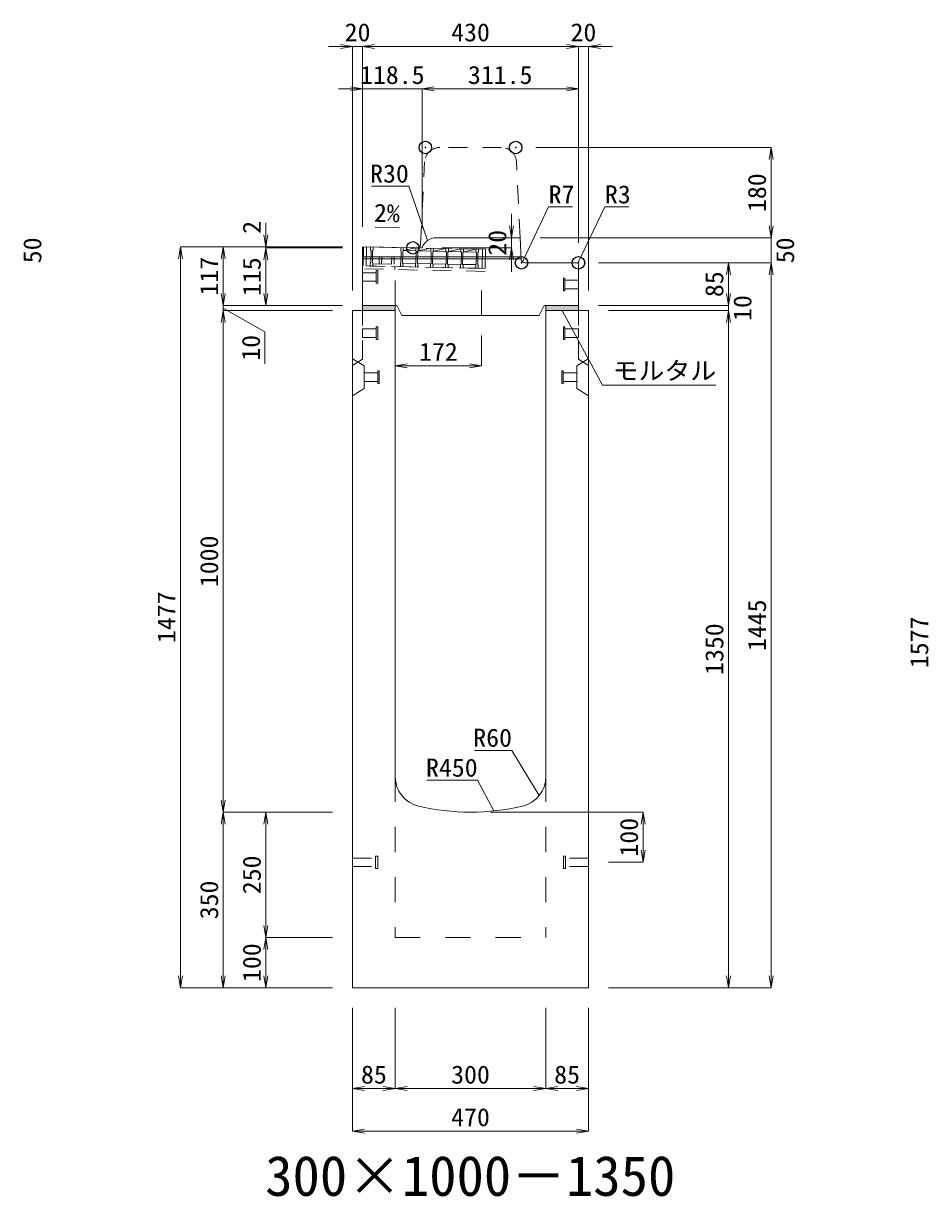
# Model space of a CAD drawing. Units: millimetres at full size. Extents: x -1809 to 57027, y -20349 to 17321.
# Drawn here: x 21009 to 22813, y -15412 to -13074 of the extents above; entities that cross this region are included whole.
import ezdxf
from ezdxf.enums import TextEntityAlignment as Align

# ---------------------------------------------------------------- set-up
doc = ezdxf.new("R2010")
doc.units = ezdxf.units.MM
doc.header["$LTSCALE"] = 50
doc.header["$PDMODE"] = 32
doc.header["$PDSIZE"] = 25
doc.linetypes.add('USER1', pattern=[2, 1, -1])
doc.linetypes.add('USER2', pattern=[1.35, 0.75, -0.6])
for name, color, linetype, lineweight in [('インサート', 3, 'USER2', 9), ('グレーチング', 7, 'USER2', 9), ('モルタル', 7, 'Continuous', 9), ('受枠', 3, 'USER2', 9), ('寸法線', 7, 'Continuous', 13), ('引出線', 4, 'Continuous', 13), ('本体', 2, 'Continuous', 13), ('目地', 132, 'Continuous', 9)]:
    doc.layers.add(name, color=color, linetype=linetype, lineweight=lineweight)
doc.layers.add('作業エリア', color=11, linetype='Continuous')
doc.layers.add('文字', color=7, linetype='Continuous')
doc.styles.add('ＭＳ 明朝', font='')
doc.styles.get('ＭＳ 明朝').set_extended_font_data('MS Mincho')

# ---------------------------------------------------------------- blocks, each defined once
blk = doc.blocks.new('open_arrow')
at = {"color": 0, "linetype": 'Continuous', "lineweight": -2}
blk.add_lwpolyline([(7.5, 1.25), (0, 0), (7.5, -1.25)], dxfattribs=at)

msp = doc.modelspace()

# ---------------------------------------------------------------- hatches: boundary and pattern name
at = {"layer": 'モルタル'}
for points in [[(21750, -13646.05), (21750, -13636.05), (21685, -13636.05), (21685, -13646.05)], [(22115, -13646.05), (22115, -13636.05), (22050, -13636.05), (22050, -13646.05)]]:
    msp.add_hatch(color=256, dxfattribs=at).paths.add_polyline_path(points)

# ---------------------------------------------------------------- linework, layer by layer
at = {"layer": 'インサート'}
for p, q in [((21685, -13570.55), (21712, -13570.55)), ((21685, -13570.55), (21685, -13587.55)), ((21715, -13566.55), (21712, -13566.55)), ((21712, -13566.55), (21712, -13591.55)), ((21715, -13591.55), (21715, -13566.55)), ((22085, -13581.55), (22088, -13581.55)), ((22085, -13606.55), (22085, -13581.55)), ((22088, -13581.55), (22088, -13606.55)), ((22115, -13585.55), (22088, -13585.55)), ((22115, -13585.55), (22115, -13602.55)), ((21685, -13587.55), (21712, -13587.55)), ((21712, -13591.55), (21715, -13591.55)), ((22088, -13606.55), (22085, -13606.55)), ((22115, -13602.55), (22088, -13602.55)), ((21715, -13678.55), (21712, -13678.55)), ((21712, -13678.55), (21712, -13703.55)), ((21715, -13703.55), (21715, -13678.55)), ((22085, -13678.55), (22088, -13678.55)), ((22085, -13703.55), (22085, -13678.55)), ((22088, -13678.55), (22088, -13703.55)), ((21685, -13682.55), (21712, -13682.55)), ((21685, -13682.55), (21685, -13699.55)), ((21685, -13699.55), (21712, -13699.55)), ((21712, -13703.55), (21715, -13703.55)), ((22088, -13703.55), (22085, -13703.55)), ((22115, -13682.55), (22088, -13682.55)), ((22115, -13699.55), (22088, -13699.55)), ((22115, -13682.55), (22115, -13699.55)), ((21688.2, -13770.55), (21715.2, -13770.55)), ((21688.2, -13770.55), (21688.2, -13787.55)), ((21718.2, -13766.55), (21715.2, -13766.55)), ((21715.2, -13766.55), (21715.2, -13791.55)), ((21718.2, -13791.55), (21718.2, -13766.55)), ((22081.8, -13766.55), (22084.8, -13766.55)), ((22081.8, -13791.55), (22081.8, -13766.55)), ((22084.8, -13766.55), (22084.8, -13791.55)), ((22111.8, -13770.55), (22084.8, -13770.55)), ((22111.8, -13770.55), (22111.8, -13787.55)), ((21688.2, -13787.55), (21715.2, -13787.55)), ((21715.2, -13791.55), (21718.2, -13791.55)), ((22084.8, -13791.55), (22081.8, -13791.55)), ((22111.8, -13787.55), (22084.8, -13787.55)), ((21665, -14737.55), (21711, -14737.55)), ((21665, -14754.55), (21665, -14737.55)), ((21665, -14754.55), (21711, -14754.55)), ((21711, -14758.55), (21711, -14733.55)), ((21711, -14733.55), (21715, -14733.55)), ((21715, -14758.55), (21715, -14733.55)), ((22085, -14733.55), (22089, -14733.55)), ((22085, -14733.55), (22085, -14758.55)), ((22089, -14733.55), (22089, -14758.55)), ((22135, -14737.55), (22089, -14737.55)), ((22135, -14754.55), (22089, -14754.55)), ((22135, -14737.55), (22135, -14754.55)), ((21715, -14758.55), (21711, -14758.55)), ((22089, -14758.55), (22085, -14758.55))]:
    msp.add_line(p, q, dxfattribs=at)
at = {"layer": 'グレーチング'}
for p, q in [((21701, -13519.37), (21700.88, -13525.37)), ((21700.88, -13525.37), (21701.86, -13526.39)), ((21915.95, -13523.67), (21701, -13519.37)), ((21701.86, -13526.39), (21701.38, -13550.39)), ((21704.86, -13526.45), (21704.38, -13550.45)), ((21705.88, -13525.47), (21704.86, -13526.45)), ((21706, -13519.47), (21705.88, -13525.47)), ((21718.12, -13538.22), (21717.82, -13553.22)), ((21718.12, -13538.22), (21748.12, -13538.82)), ((21723.12, -13538.32), (21722.82, -13553.32)), ((21743.12, -13538.72), (21742.82, -13553.72)), ((21748.12, -13538.82), (21747.82, -13553.82)), ((21760.98, -13520.57), (21760.86, -13526.57)), ((21760.86, -13526.57), (21761.84, -13527.59)), ((21761.84, -13527.59), (21761.36, -13551.59)), ((21764.84, -13527.65), (21764.36, -13551.65)), ((21765.86, -13526.67), (21764.84, -13527.65)), ((21765.98, -13520.67), (21765.86, -13526.67)), ((21765.86, -13526.67), (21790.98, -13521.17)), ((21765.86, -13526.67), (21790.86, -13527.17)), ((21790.98, -13521.17), (21790.86, -13527.17)), ((21790.86, -13527.17), (21791.84, -13528.19)), ((21791.84, -13528.19), (21791.36, -13552.19)), ((21794.84, -13528.25), (21794.36, -13552.25)), ((21795.86, -13527.27), (21794.84, -13528.25)), ((21795.98, -13521.27), (21795.86, -13527.27)), ((21795.86, -13527.27), (21820.97, -13521.77)), ((21795.86, -13527.27), (21820.85, -13527.77)), ((21820.97, -13521.77), (21820.85, -13527.77)), ((21820.85, -13527.77), (21821.83, -13528.79)), ((21821.83, -13528.79), (21821.35, -13552.79)), ((21824.83, -13528.85), (21824.35, -13552.85)), ((21825.85, -13527.87), (21824.83, -13528.85)), ((21825.97, -13521.87), (21825.85, -13527.87)), ((21825.85, -13527.87), (21850.97, -13522.37)), ((21825.85, -13527.87), (21850.85, -13528.37)), ((21850.97, -13522.37), (21850.85, -13528.37)), ((21850.85, -13528.37), (21851.83, -13529.39)), ((21851.83, -13529.39), (21851.35, -13553.39)), ((21854.83, -13529.45), (21854.35, -13553.45)), ((21855.85, -13528.47), (21854.83, -13529.45)), ((21855.97, -13522.47), (21855.85, -13528.47)), ((21855.85, -13528.47), (21880.96, -13522.97)), ((21855.85, -13528.47), (21880.84, -13528.97)), ((21880.96, -13522.97), (21880.84, -13528.97)), ((21880.84, -13528.97), (21881.82, -13529.99)), ((21881.82, -13529.99), (21881.34, -13553.99)), ((21884.82, -13530.05), (21884.34, -13554.05)), ((21885.84, -13529.07), (21884.82, -13530.05)), ((21885.96, -13523.07), (21885.84, -13529.07)), ((21885.84, -13529.07), (21910.95, -13523.57)), ((21885.84, -13529.07), (21910.83, -13529.57)), ((21910.95, -13523.57), (21910.83, -13529.57)), ((21910.83, -13529.57), (21911.81, -13530.59)), ((21911.81, -13530.59), (21911.33, -13554.59)), ((21914.81, -13530.65), (21914.33, -13554.65)), ((21915.83, -13529.67), (21914.81, -13530.65)), ((21915.95, -13523.67), (21915.83, -13529.67)), ((21700.24, -13557.37), (21700.36, -13551.37)), ((21915.19, -13561.67), (21700.24, -13557.37)), ((21700.36, -13551.37), (21701.38, -13550.39)), ((21705.36, -13551.47), (21704.38, -13550.45)), ((21705.24, -13557.47), (21705.36, -13551.47)), ((21705.33, -13552.97), (21760.31, -13554.07)), ((21760.22, -13558.57), (21760.34, -13552.57)), ((21760.34, -13552.57), (21761.36, -13551.59)), ((21764.36, -13551.65), (21791.36, -13552.19)), ((21765.34, -13552.67), (21764.36, -13551.65)), ((21765.22, -13558.67), (21765.34, -13552.67)), ((21790.22, -13559.17), (21790.34, -13553.17)), ((21790.34, -13553.17), (21791.36, -13552.19)), ((21795.34, -13553.27), (21794.36, -13552.25)), ((21794.36, -13552.25), (21821.35, -13552.79)), ((21795.22, -13559.27), (21795.34, -13553.27)), ((21820.21, -13559.77), (21820.33, -13553.77)), ((21820.33, -13553.77), (21821.35, -13552.79)), ((21825.33, -13553.87), (21824.35, -13552.85)), ((21824.35, -13552.85), (21851.35, -13553.39)), ((21825.21, -13559.87), (21825.33, -13553.87)), ((21850.21, -13560.37), (21850.33, -13554.37)), ((21850.33, -13554.37), (21851.35, -13553.39)), ((21855.33, -13554.47), (21854.35, -13553.45)), ((21854.35, -13553.45), (21881.34, -13553.99)), ((21855.21, -13560.47), (21855.33, -13554.47)), ((21880.2, -13560.97), (21880.32, -13554.97)), ((21880.32, -13554.97), (21881.34, -13553.99)), ((21885.32, -13555.07), (21884.34, -13554.05)), ((21884.34, -13554.05), (21911.33, -13554.59)), ((21885.2, -13561.07), (21885.32, -13555.07)), ((21910.19, -13561.57), (21910.31, -13555.57)), ((21910.31, -13555.57), (21911.33, -13554.59)), ((21915.31, -13555.67), (21914.33, -13554.65)), ((21915.19, -13561.67), (21915.31, -13555.67))]:
    msp.add_line(p, q, dxfattribs=at)
at = {"layer": 'モルタル'}
for points in [[(21685, -13636.05), (21750, -13636.05), (21750, -13646.05), (21685, -13646.05)], [(22050, -13636.05), (22115, -13636.05), (22115, -13646.05), (22050, -13646.05)]]:
    msp.add_lwpolyline(points, close=True, dxfattribs=at)
at = {"layer": '作業エリア'}
for p in [(21810, -13321.05), (21990, -13321.05), (21785, -13521.05), (22001.5, -13551.05), (22115, -13551.05)]:
    msp.add_point(p, dxfattribs=at)
at = {"layer": '受枠'}
for p, q in [((21687, -13519.09), (21686.12, -13563.08)), ((21929.95, -13523.95), (21687, -13519.09)), ((21693, -13519.21), (21692.24, -13557.21)), ((21923.95, -13523.83), (21923.19, -13561.83)), ((21929.95, -13523.95), (21929.07, -13567.94)), ((21929.07, -13567.94), (21686.12, -13563.08)), ((21692.24, -13557.21), (21929.19, -13561.95)), ((21749.23, -13558.35), (21749.11, -13564.34))]:
    msp.add_line(p, q, dxfattribs=at)
at = {"layer": '寸法線'}
for p, q in [((21733, -13119.38), (21617, -13119.38)), ((21665, -13606.03), (21665, -13119.38)), ((21685, -13119.38), (22115, -13119.38)), ((21685, -13479.03), (21685, -13119.38)), ((21685, -13479.03), (21685, -13119.38)), ((22067, -13119.38), (22183, -13119.38)), ((22115, -13511.03), (22115, -13119.38)), ((22115, -13511.03), (22115, -13119.38)), ((22135, -13606.03), (22135, -13119.38)), ((21851.37, -13204.38), (21637, -13204.38)), ((21685, -13479.03), (21685, -13204.38)), ((21803.37, -13481.03), (21803.37, -13204.38)), ((22115, -13204.38), (21803.37, -13204.38)), ((21803.37, -13481.03), (21803.37, -13204.38)), ((22115, -13511.03), (22115, -13204.38)), ((22030.02, -13321.05), (22498.78, -13321.05)), ((22498.78, -13321.05), (22498.78, -13501.05)), ((21981.36, -13569.05), (21981.36, -13453.05)), ((22498.78, -13453.05), (22498.78, -13599.05)), ((21492.06, -13471.05), (21492.06, -13569.05)), ((21871.67, -13501.05), (21981.36, -13501.05)), ((22039.02, -13501.05), (22498.78, -13501.05)), ((22039.02, -13501.05), (22498.78, -13501.05)), ((21322.06, -14996.05), (21322.06, -13519.05)), ((21644.98, -13519.05), (21322.06, -13519.05)), ((21407.06, -13519.05), (21407.06, -13636.05)), ((21644.98, -13519.05), (21407.06, -13519.05)), ((21644.98, -13519.05), (21492.06, -13519.05)), ((21644.98, -13521.05), (21492.06, -13521.05)), ((21492.06, -13521.05), (21492.06, -13636.05)), ((21644.98, -13521.05), (21492.06, -13521.05)), ((21843.39, -13521.05), (21981.36, -13521.05)), ((22155.02, -13551.05), (22498.78, -13551.05)), ((22155.02, -13551.05), (22413.78, -13551.05)), ((22155.02, -13551.05), (22498.78, -13551.05)), ((22413.78, -13551.05), (22413.78, -13636.05)), ((22498.78, -13551.05), (22498.78, -14996.05)), ((21407.06, -13588.05), (21407.06, -13694.05)), ((22413.78, -13588.05), (22413.78, -13694.05)), ((21644.98, -13636.05), (21407.06, -13636.05)), ((21644.98, -13636.05), (21407.06, -13636.05)), ((21407.06, -13641.05), (21490.47, -13688.34)), ((21624.98, -13646.05), (21407.06, -13646.05)), ((21407.06, -13646.05), (21407.06, -14646.05)), ((21624.98, -13646.05), (21407.06, -13646.05)), ((21644.98, -13636.05), (21492.06, -13636.05)), ((22155.02, -13636.05), (22413.78, -13636.05)), ((22155.02, -13636.05), (22413.78, -13636.05)), ((22175.02, -13646.05), (22413.78, -13646.05)), ((22175.02, -13646.05), (22413.78, -13646.05)), ((22413.78, -13646.05), (22413.78, -14996.05)), ((21490.47, -13688.34), (21490.47, -13752.41)), ((21922, -13696.07), (21922, -13756.28)), ((21750, -13756.28), (21922, -13756.28)), ((21624.98, -14646.05), (21407.06, -14646.05)), ((21407.06, -14996.05), (21407.06, -14646.05)), ((21624.98, -14646.05), (21407.06, -14646.05)), ((21492.06, -14646.05), (21492.06, -14896.05)), ((21624.98, -14646.05), (21492.06, -14646.05)), ((21940.02, -14646.05), (22243.78, -14646.05)), ((22243.78, -14646.05), (22243.78, -14746.05)), ((22175.02, -14746.05), (22243.78, -14746.05)), ((21624.98, -14896.05), (21492.06, -14896.05)), ((21492.06, -14896.05), (21492.06, -14996.05)), ((21624.98, -14896.05), (21492.06, -14896.05)), ((21624.98, -14996.05), (21322.06, -14996.05)), ((21624.98, -14996.05), (21407.06, -14996.05)), ((21624.98, -14996.05), (21492.06, -14996.05)), ((22175.02, -14996.05), (22413.78, -14996.05)), ((22175.02, -14996.05), (22498.78, -14996.05)), ((21665, -15036.07), (21665, -15197.21)), ((21665, -15036.07), (21665, -15282.21)), ((21750, -15036.07), (21750, -15197.21)), ((21750, -15036.07), (21750, -15197.21)), ((22050, -15036.07), (22050, -15197.21)), ((22050, -15036.07), (22050, -15197.21)), ((22135, -15036.07), (22135, -15197.21)), ((22135, -15036.07), (22135, -15282.21)), ((21665, -15197.21), (21750, -15197.21)), ((21750, -15197.21), (22050, -15197.21)), ((22050, -15197.21), (22135, -15197.21)), ((21665, -15282.21), (22135, -15282.21))]:
    msp.add_line(p, q, dxfattribs=at)
at = {"layer": '引出線'}
for points in [[(21814.33, -13506.56), (21777.1, -13398.16), (21702.43, -13398.16)], [(22003.33, -13549.13), (22055.62, -13439.6), (22103.55, -13439.6)], [(22114.12, -13551.93), (22167.75, -13439.6), (22215.48, -13439.6)], [(21758.5, -13480.93), (21709.76, -13479.95), (21758.5, -13480.93)], [(22082.5, -13646.05), (22163.13, -13795.08), (22389.05, -13795.08)], [(22037.07, -14612.74), (21982.66, -14522.84), (21907.98, -14522.84)], [(21946.44, -14643.65), (21914.22, -14582.51), (21813.21, -14582.51)]]:
    msp.add_lwpolyline(points, dxfattribs=at)
at = {"layer": '本体', "linetype": 'USER2'}
for p, q in [((21961.46, -13321.05), (21838.54, -13321.05)), ((21800.33, -13514.4), (21808.57, -13349.56)), ((21999, -13501.05), (21991.43, -13349.56))]:
    msp.add_line(p, q, dxfattribs=at)
at = {"layer": '本体'}
for p, q in [((21999, -13501.05), (21831.65, -13501.05)), ((22001.17, -13544.4), (21999, -13501.05)), ((21685, -13636.05), (21685, -13519.05)), ((21685, -13519.05), (21785, -13521.05)), ((21785, -13521.05), (21803.37, -13521.05)), ((22112, -13551.05), (22008.16, -13551.05)), ((22115, -13636.05), (22115, -13554.05)), ((21665, -13646.05), (21665, -14996.05)), ((21665, -13646.05), (21750, -13646.05)), ((21753, -13636.05), (21685, -13636.05)), ((21750, -13646.05), (21750, -14575.53)), ((21753, -13636.05), (21763, -13656.05)), ((22037, -13656.05), (21763, -13656.05)), ((22047, -13636.05), (22037, -13656.05)), ((22115, -13636.05), (22047, -13636.05)), ((22050, -13646.05), (22135, -13646.05)), ((22050, -13646.05), (22050, -14575.53)), ((22135, -13646.05), (22135, -14996.05)), ((21665, -14996.05), (22135, -14996.05))]:
    msp.add_line(p, q, dxfattribs=at)
at = {"layer": '本体', "linetype": 'USER1'}
for p, q in [((21750, -13636.05), (21750, -13558.36)), ((21922, -13656.05), (21922, -13561.8))]:
    msp.add_line(p, q, dxfattribs=at)
at = {"layer": '本体', "linetype": 'USER2', "lineweight": 9}
for p, q in [((21685, -13743.05), (21685, -13646.05)), ((22115, -13743.05), (22115, -13646.05)), ((21665, -13755.55), (21685, -13743.05)), ((22135, -13755.55), (22115, -13743.05))]:
    msp.add_line(p, q, dxfattribs=at)
at = {"layer": '本体', "lineweight": 9}
for p, q in [((21665, -13742.05), (21688.2, -13756.55)), ((22134.58, -13742.31), (22111.8, -13756.55)), ((21688.2, -13756.55), (21688.2, -13801.55)), ((22111.8, -13756.55), (22111.8, -13801.55)), ((21688.2, -13801.55), (21665, -13816.05)), ((22111.8, -13801.55), (22135, -13816.05))]:
    msp.add_line(p, q, dxfattribs=at)
at = {"layer": '本体', "linetype": 'USER1', "lineweight": 15}
for p, q in [((21750, -14575.53), (21750, -14896.05)), ((22050, -14575.53), (22050, -14896.05)), ((21750, -14896.05), (22050, -14896.05))]:
    msp.add_line(p, q, dxfattribs=at)
at = {"layer": '本体', "linetype": 'USER2'}
for centre, radius, start, end in [((21838.54, -13351.05), 30, 90, 177.13759), ((21961.46, -13351.05), 30, 2.86241, 90), ((21793.34, -13514.05), 7, 270, 357.13759)]:
    msp.add_arc(centre, radius, start, end, dxfattribs=at)
at = {"layer": '本体'}
for centre, radius, start, end in [((21831.65, -13531.05), 30, 90, 160.52878), ((22008.16, -13544.05), 7, 182.86241, 270), ((22112, -13554.05), 3, 0, 90), ((21810, -14575.53), 60, 180, 256.65764), ((21990, -14575.53), 60, 283.34236, 0), ((21900, -14196.05), 450, 256.65764, 283.34236)]:
    msp.add_arc(centre, radius, start, end, dxfattribs=at)
at = {"layer": '目地'}
for p, q in [((21685, -13539.05), (22000.9, -13539.05)), ((21685, -13543.05), (22001.1, -13543.05))]:
    msp.add_line(p, q, dxfattribs=at)

# ---------------------------------------------------------------- block references
at = {"layer": '寸法線', "xscale": 3.2, "yscale": 3.2}
for p, rotation in [((21665, -13119.38), 180), ((22115, -13119.38), 180), ((22115, -13119.38), 180), ((21685, -13204.38), 180), ((22115, -13204.38), 180), ((22498.78, -13321.05), 270), ((21981.36, -13501.05), 90), ((22498.78, -13501.05), 90), ((22498.78, -13501.05), 90), ((21492.06, -13519.05), 90), ((21322.06, -13519.05), 270), ((21407.06, -13519.05), 270), ((21492.06, -13521.05), 270), ((21492.06, -13521.05), 270), ((21981.36, -13521.05), 270), ((22413.78, -13551.05), 270), ((22498.78, -13551.05), 270), ((22498.78, -13551.05), 270), ((21407.06, -13636.05), 90), ((21407.06, -13636.05), 90), ((21492.06, -13636.05), 90), ((22413.78, -13636.05), 90), ((22413.78, -13636.05), 90), ((21407.06, -13646.05), 270), ((21407.06, -13646.05), 270), ((22413.78, -13646.05), 270), ((22413.78, -13646.05), 270), ((21922, -13756.28), 180), ((21407.06, -14646.05), 90), ((21407.06, -14646.05), 270), ((21492.06, -14646.05), 270), ((22243.78, -14646.05), 270), ((22243.78, -14746.05), 90), ((21492.06, -14896.05), 90), ((21492.06, -14896.05), 270), ((21322.06, -14996.05), 90), ((21407.06, -14996.05), 90), ((21492.06, -14996.05), 90), ((22413.78, -14996.05), 90), ((22498.78, -14996.05), 90), ((21750, -15197.21), 180), ((22050, -15197.21), 180), ((22135, -15197.21), 180), ((22135, -15282.21), 180)]:
    msp.add_blockref('open_arrow', p, dxfattribs=dict(at, rotation=rotation))
for p in [(21685, -13119.38), (21685, -13119.38), (22135, -13119.38), (21803.37, -13204.38), (21803.37, -13204.38), (21750, -13756.28), (21665, -15197.21), (21750, -15197.21), (22050, -15197.21), (21665, -15282.21)]:
    msp.add_blockref('open_arrow', p, dxfattribs=at)
at = {"layer": '引出線', "xscale": 0.0533, "yscale": 0.0533}
for p, rotation in [((21758.5, -13480.93), 178.9), ((21814.33, -13506.56), 109), ((22003.33, -13549.13), 64.5), ((22114.12, -13551.93), 64.5), ((22082.5, -13646.05), 298.4), ((22037.07, -14612.74), 121.2), ((21946.44, -14643.65), 117.8)]:
    msp.add_blockref('open_arrow', p, dxfattribs=dict(at, rotation=rotation))

# ---------------------------------------------------------------- texts
at = {"layer": '寸法線', "style": 'ＭＳ 明朝', "width": 1.05}
for s, p in [('20', (21675, -13091.36)), ('430', (21900, -13091.36)), ('20', (22125, -13091.36)), ('118.5', (21744.18, -13176.36)), ('311.5', (21959.18, -13176.36)), ('172', (21836, -13728.26)), ('85', (21707.5, -15169.19)), ('300', (21900, -15169.19)), ('85', (22092.5, -15169.19)), ('470', (21900, -15254.19))]:
    msp.add_text(s, height=36.03, dxfattribs=at).set_placement(p, align=Align.MIDDLE_CENTER)
for s, p in [('180', (22470.76, -13411.05)), ('2', (21464.06, -13480.2)), ('20', (21953.34, -13511.05)), ('50', (21026.8, -13526.05)), ('50', (22526.8, -13526.05)), ('117', (21379.04, -13577.55)), ('115', (21464.04, -13578.55)), ('85', (22385.76, -13593.55)), ('10', (22441.8, -13641.05)), ('10', (21462.45, -13720.38)), ('1000', (21379.04, -14146.05)), ('1477', (21294.04, -14257.55)), ('1445', (22470.76, -14273.55)), ('1577', (22794.04, -14307.55)), ('1350', (22385.76, -14321.05)), ('100', (22215.76, -14696.05)), ('250', (21464.04, -14771.05)), ('350', (21379.04, -14821.05)), ('100', (21464.04, -14946.05))]:
    msp.add_text(s, height=36.03, rotation=90, dxfattribs=at).set_placement(p, align=Align.MIDDLE_CENTER)
at = {"layer": '引出線', "style": 'ＭＳ 明朝', "width": 1.05}
for s, p in [('R30', (21777.1, -13354.96)), ('R60', (21982.66, -14479.64)), ('R450', (21914.22, -14539.31))]:
    msp.add_text(s, height=36.03, dxfattribs=at).set_placement(p, align=Align.TOP_RIGHT)
for s, p in [('R7', (22055.62, -13396.4)), ('R3', (22167.75, -13396.4)), ('モルタル', (22183.13, -13747.97))]:
    msp.add_text(s, height=36.03, dxfattribs=at).set_placement(p, align=Align.TOP_LEFT)
msp.add_text('2%', height=36.03, rotation=358.854, dxfattribs=at).set_placement((21759.44, -13434.03), align=Align.TOP_RIGHT)
at = {"layer": '文字', "style": 'ＭＳ 明朝'}
msp.add_text('300×1000－1350', height=80.06, dxfattribs=at).set_placement((21899.52, -15371.03), align=Align.MIDDLE_CENTER)

doc.saveas('drawing.dxf')
